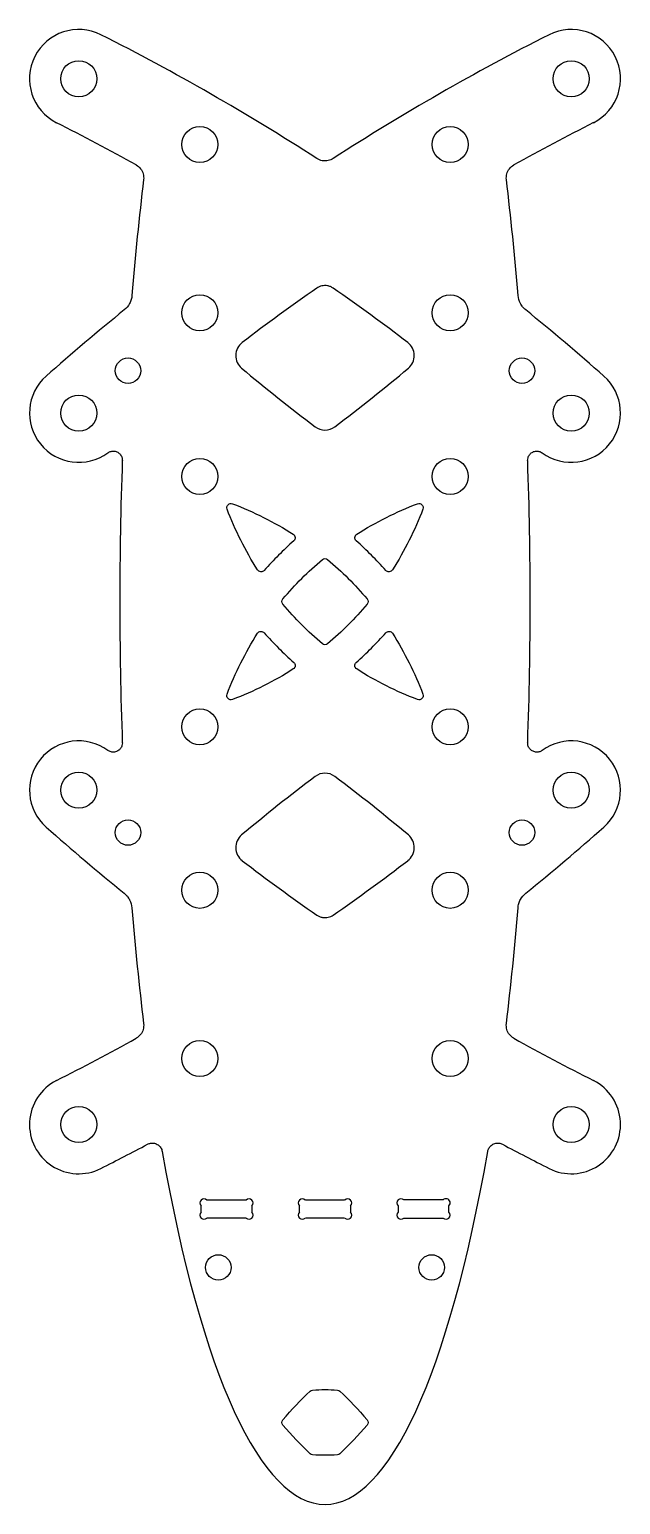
# Model space of a CAD drawing. Header units: millimetres. Extents: x -36 to 36, y -91 to 89.
import ezdxf

# ---------------------------------------------------------------- set-up
doc = ezdxf.new("R2010")
doc.units = ezdxf.units.MM
doc.layers.get('0').update_dxf_attribs({"linetype": 'CONTINUOUS'})

msp = doc.modelspace()

# ---------------------------------------------------------------- linework, layer by layer
for p, q in [((-14.39, -53.78), (-9.61, -53.78)), ((-2.39, -53.78), (2.39, -53.78)), ((-15.1, -55.28), (-15.1, -54.49)), ((-8.9, -54.49), (-8.9, -55.28)), ((-3.1, -55.28), (-3.1, -54.49)), ((3.1, -54.49), (3.1, -55.28)), ((-9.61, -55.98), (-14.39, -55.98)), ((2.39, -55.98), (-2.39, -55.98))]:
    msp.add_line(p, q)
for points in [[(-11.28, 31.04, -0.052346), (-3.86, 27.32, -0.497164), (-3.8, 26.53, 0.029233), (-7.41, 22.91, -0.497164), (-8.21, 22.98, -0.052346), (-11.93, 30.4, -0.644744)], [(11.93, 30.4, -0.052346), (8.21, 22.98, -0.497164), (7.41, 22.91, 0.029233), (3.8, 26.53, -0.497164), (3.86, 27.32, -0.052346), (11.28, 31.04, -0.644744)], [(0.32, 24.25, -0.042822), (5.13, 19.44, -0.364919), (5.13, 18.8, -0.042822), (0.32, 13.99, -0.364919), (-0.32, 13.99, -0.042822), (-5.13, 18.8, -0.364919), (-5.13, 19.44, -0.042822), (-0.32, 24.25, -0.364919)], [(-11.93, 7.84, -0.052346), (-8.21, 15.26, -0.497164), (-7.41, 15.32, 0.029233), (-3.8, 11.71, -0.497164), (-3.86, 10.91, -0.052346), (-11.28, 7.19, -0.644744)], [(11.28, 7.19, -0.052346), (3.86, 10.91, -0.497164), (3.8, 11.71, 0.029233), (7.41, 15.32, -0.497164), (8.21, 15.26, -0.052346), (11.93, 7.84, -0.644744)], [(8.9, -54.49), (8.9, -55.28, 1), (9.61, -55.98), (14.39, -55.98, 1), (15.1, -55.28), (15.1, -54.49, 1), (14.39, -53.78), (9.61, -53.78, 1)], [(1.51, -84.83, -0.036994), (-1.51, -84.83, -0.170585), (-1.81, -84.69, -0.03031), (-5.13, -81.2, -0.364919), (-5.13, -80.56, -0.03031), (-1.81, -77.07, -0.170585), (-1.51, -76.94, -0.036994), (1.51, -76.94, -0.170585), (1.81, -77.07, -0.03031), (5.13, -80.56, -0.364919), (5.13, -81.2, -0.03031), (1.81, -84.69, -0.170585)]]:
    msp.add_lwpolyline(points, format="xyb", close=True)
for centre, radius in [((-30, 82.82), 2.2), ((30, 82.82), 2.2), ((-15.25, 74.81), 2.2), ((15.25, 74.81), 2.2), ((-15.25, 54.31), 2.2), ((15.25, 54.31), 2.2), ((-24, 47.25), 1.55), ((24, 47.25), 1.55), ((-30, 42.09), 2.2), ((30, 42.09), 2.2), ((-15.25, 34.37), 2.2), ((15.25, 34.37), 2.2), ((-15.25, 3.87), 2.2), ((15.25, 3.87), 2.2), ((-30, -3.85), 2.2), ((30, -3.85), 2.2), ((-24, -9.02), 1.55), ((24, -9.02), 1.55), ((-15.25, -16.05), 2.2), ((15.25, -16.05), 2.2), ((-15.25, -36.55), 2.2), ((15.25, -36.55), 2.2), ((-30, -44.59), 2.2), ((30, -44.59), 2.2), ((-13, -62), 1.55), ((13, -62), 1.55)]:
    msp.add_circle(centre, radius)
for centre, radius, start, end in [((-30, 82.82), 6, 63.1763, 243.1763), ((-157.93, -170.18), 289.51, 57.1757, 63.1763), ((157.93, -170.18), 289.51, 116.8237, 122.8243), ((30, 82.82), 6, -63.1758, 116.8237), ((-157.93, -170.18), 277.51, 60.9093, 63.1763), ((157.93, -170.18), 277.51, 116.8236, 119.0907), ((157.93, -170.18), 277.51, 124.9395, 127.2615), ((-157.93, -170.18), 277.51, 52.7385, 55.0605), ((157.93, -170.18), 289.51, 129.0485, 131.5199), ((-157.93, -170.18), 289.51, 48.4801, 50.9515), ((-8.88, 49.09), 2, 127.2615, 230.1846), ((8.88, 49.09), 2, -50.1846, 52.7385), ((157.93, 249.19), 262.51, 230.1846, 232.6814), ((-157.93, 249.19), 262.51, 307.3186, 309.8154), ((-30, 42.09), 6, 131.5199, 306.1614), ((30, 42.09), 6, -126.1614, 48.4801), ((0, 42.01), 2, 232.6814, 307.3186), ((-30, -3.85), 6, 53.8386, 228.4801), ((30, -3.85), 6, -48.4801, 126.1614), ((0, -3.78), 2, 52.6814, 127.3186), ((157.93, -210.95), 262.51, 127.3186, 129.8154), ((-157.93, -210.95), 262.51, 50.1846, 52.6814), ((157.93, 208.42), 289.51, 228.4801, 230.9515), ((-157.93, 208.42), 289.51, 309.0485, 311.5199), ((-8.88, -10.85), 2, 129.8154, 232.7385), ((8.88, -10.85), 2, -52.7385, 50.1846), ((157.93, 208.42), 277.51, 232.7385, 235.0605), ((-157.93, 208.42), 277.51, 304.9395, 307.2615), ((-157.93, 208.42), 277.51, 296.8237, 299.0907), ((157.93, 208.42), 277.51, 240.9093, 243.1763), ((-30, -44.59), 6, 116.8237, 296.8241), ((30, -44.59), 6, -116.8237, 63.1763), ((-157.93, 208.42), 289.51, 296.8237, 298.0873), ((157.93, 208.42), 289.51, 241.9127, 243.1763), ((-14.75, -54.14), 0.5, 45, 225), ((-9.25, -54.14), 0.5, -45, 135), ((-2.75, -54.14), 0.5, 45, 225), ((2.75, -54.14), 0.5, -45, 135), ((-14.75, -55.63), 0.5, 135, 315), ((-9.25, -55.63), 0.5, -135, 45), ((-2.75, -55.63), 0.5, 135, 315), ((2.75, -55.63), 0.5, -135, 45)]:
    msp.add_arc(centre, radius, start, end)
for start_param, end_param in [(4.225983, 4.366389), (1.916797, 2.057203), (4.555485, 4.869293), (1.413892, 1.7277), (5.058389, 5.198795), (1.08439, 1.224796), (5.367194, 7.199177)]:
    msp.add_ellipse((0, 19.12), major_axis=(0, -110), ratio=0.227273, start_param=start_param, end_param=end_param)
for points, knots in [([(-23.01, 72.32), (-22.8, 72.2), (-22.62, 72.05), (-22.33, 71.68), (-22.22, 71.47), (-22.09, 71.01), (-22.07, 70.77), (-22.1, 70.54)], [-0.2128342, -0.2128342, -0.2128342, -0.2128342, -0.1417194, -0.1417194, -0.0711931, -0.0711931, 0, 0, 0, 0]), ([(1, 73.1), (0.81, 72.98), (0.61, 72.9), (0.16, 72.8), (-0.09, 72.79), (-0.57, 72.88), (-0.79, 72.97), (-1, 73.1)], [-0.2120178, -0.2120178, -0.2120178, -0.2120178, -0.145625, -0.145625, -0.0732257, -0.0732257, 0, 0, 0, 0]), ([(22.1, 70.54), (22.07, 70.77), (22.09, 71.01), (22.22, 71.47), (22.33, 71.68), (22.62, 72.05), (22.8, 72.2), (23.01, 72.32)], [-0.2128342, -0.2128342, -0.2128342, -0.2128342, -0.1417194, -0.1417194, -0.0711931, -0.0711931, 0, 0, 0, 0]), ([(1, 57.31), (0.89, 57.38), (0.78, 57.44), (0.54, 57.54), (0.42, 57.58), (0.07, 57.64), (-0.16, 57.63), (-0.6, 57.53), (-0.81, 57.44), (-1, 57.31)], [-0.213466, -0.213466, -0.213466, -0.213466, -0.1748493, -0.1748493, -0.1362, -0.1362, -0.0681399, -0.0681399, 0, 0, 0, 0]), ([(-23.52, 56.42), (-23.53, 56.25), (-23.56, 56.08), (-23.66, 55.74), (-23.73, 55.58), (-23.97, 55.13), (-24.19, 54.87), (-24.45, 54.65)], [-0.2059596, -0.2059596, -0.2059596, -0.2059596, -0.154074, -0.154074, -0.1011075, -0.1011075, 0, 0, 0, 0]), ([(24.45, 54.65), (24.32, 54.76), (24.19, 54.89), (23.97, 55.16), (23.88, 55.3), (23.64, 55.76), (23.55, 56.09), (23.52, 56.42)], [-0.2059596, -0.2059596, -0.2059596, -0.2059596, -0.154074, -0.154074, -0.1011075, -0.1011075, 0, 0, 0, 0]), ([(-26.46, 37.24), (-26.37, 37.31), (-26.27, 37.36), (-26.03, 37.44), (-25.9, 37.46), (-25.62, 37.45), (-25.48, 37.42), (-25.21, 37.3), (-25.09, 37.21), (-24.89, 37), (-24.81, 36.87), (-24.71, 36.6), (-24.69, 36.45), (-24.69, 36.31)], [-0.2494877, -0.2494877, -0.2494877, -0.2494877, -0.2158034, -0.2158034, -0.1747099, -0.1747099, -0.1320946, -0.1320946, -0.0877957, -0.0877957, -0.0437336, -0.0437336, 0, 0, 0, 0]), ([(24.69, 36.31), (24.69, 36.42), (24.7, 36.53), (24.77, 36.77), (24.83, 36.9), (24.99, 37.12), (25.1, 37.22), (25.35, 37.37), (25.48, 37.42), (25.78, 37.47), (25.92, 37.46), (26.21, 37.39), (26.34, 37.33), (26.46, 37.24)], [-0.2494877, -0.2494877, -0.2494877, -0.2494877, -0.2158034, -0.2158034, -0.1747099, -0.1747099, -0.1320946, -0.1320946, -0.0877957, -0.0877957, -0.0437336, -0.0437336, 0, 0, 0, 0]), ([(-24.69, 1.93), (-24.69, 1.82), (-24.7, 1.7), (-24.77, 1.46), (-24.83, 1.34), (-24.99, 1.12), (-25.1, 1.02), (-25.35, 0.87), (-25.48, 0.81), (-25.78, 0.77), (-25.92, 0.77), (-26.21, 0.84), (-26.34, 0.91), (-26.46, 0.99)], [-0.2494877, -0.2494877, -0.2494877, -0.2494877, -0.2158034, -0.2158034, -0.1747099, -0.1747099, -0.1320946, -0.1320946, -0.0877957, -0.0877957, -0.0437336, -0.0437336, 0, 0, 0, 0]), ([(26.46, 0.99), (26.37, 0.93), (26.27, 0.87), (26.03, 0.79), (25.9, 0.77), (25.62, 0.78), (25.48, 0.82), (25.21, 0.94), (25.09, 1.02), (24.89, 1.24), (24.81, 1.36), (24.71, 1.64), (24.69, 1.78), (24.69, 1.93)], [-0.2494877, -0.2494877, -0.2494877, -0.2494877, -0.2158034, -0.2158034, -0.1747099, -0.1747099, -0.1320946, -0.1320946, -0.0877957, -0.0877957, -0.0437336, -0.0437336, 0, 0, 0, 0]), ([(-24.45, -16.42), (-24.32, -16.53), (-24.19, -16.65), (-23.97, -16.92), (-23.88, -17.07), (-23.64, -17.52), (-23.55, -17.85), (-23.52, -18.19)], [-0.2059596, -0.2059596, -0.2059596, -0.2059596, -0.154074, -0.154074, -0.1011075, -0.1011075, 0, 0, 0, 0]), ([(23.52, -18.19), (23.53, -18.02), (23.56, -17.84), (23.66, -17.51), (23.73, -17.35), (23.97, -16.89), (24.19, -16.63), (24.45, -16.42)], [-0.2059596, -0.2059596, -0.2059596, -0.2059596, -0.154074, -0.154074, -0.1011075, -0.1011075, 0, 0, 0, 0]), ([(-1, -19.07), (-0.89, -19.15), (-0.78, -19.21), (-0.54, -19.31), (-0.42, -19.34), (-0.07, -19.4), (0.16, -19.39), (0.6, -19.29), (0.81, -19.2), (1, -19.07)], [-0.213466, -0.213466, -0.213466, -0.213466, -0.1748493, -0.1748493, -0.1362, -0.1362, -0.0681399, -0.0681399, 0, 0, 0, 0]), ([(-22.1, -32.3), (-22.07, -32.54), (-22.09, -32.78), (-22.22, -33.23), (-22.33, -33.44), (-22.62, -33.81), (-22.8, -33.97), (-23.01, -34.08)], [-0.2128342, -0.2128342, -0.2128342, -0.2128342, -0.1417194, -0.1417194, -0.0711931, -0.0711931, 0, 0, 0, 0]), ([(23.01, -34.08), (22.8, -33.97), (22.62, -33.81), (22.33, -33.44), (22.22, -33.23), (22.09, -32.78), (22.07, -32.54), (22.1, -32.3)], [-0.2128342, -0.2128342, -0.2128342, -0.2128342, -0.1417194, -0.1417194, -0.0711931, -0.0711931, 0, 0, 0, 0]), ([(-21.63, -47), (-21.51, -46.93), (-21.37, -46.89), (-21.09, -46.84), (-20.93, -46.85), (-20.62, -46.91), (-20.47, -46.98), (-20.21, -47.17), (-20.09, -47.28), (-19.92, -47.56), (-19.86, -47.71), (-19.83, -47.87)], [-0.2338202, -0.2338202, -0.2338202, -0.2338202, -0.1927102, -0.1927102, -0.1461355, -0.1461355, -0.0977911, -0.0977911, -0.0487794, -0.0487794, 0, 0, 0, 0]), ([(19.83, -47.87), (19.85, -47.74), (19.9, -47.61), (20.04, -47.35), (20.14, -47.23), (20.38, -47.03), (20.53, -46.95), (20.84, -46.86), (21, -46.84), (21.33, -46.87), (21.48, -46.92), (21.63, -47)], [-0.2338202, -0.2338202, -0.2338202, -0.2338202, -0.1927102, -0.1927102, -0.1461355, -0.1461355, -0.0977911, -0.0977911, -0.0487794, -0.0487794, 0, 0, 0, 0])]:
    msp.add_open_spline(points, degree=3, knots=knots)

doc.saveas('drawing.dxf')
